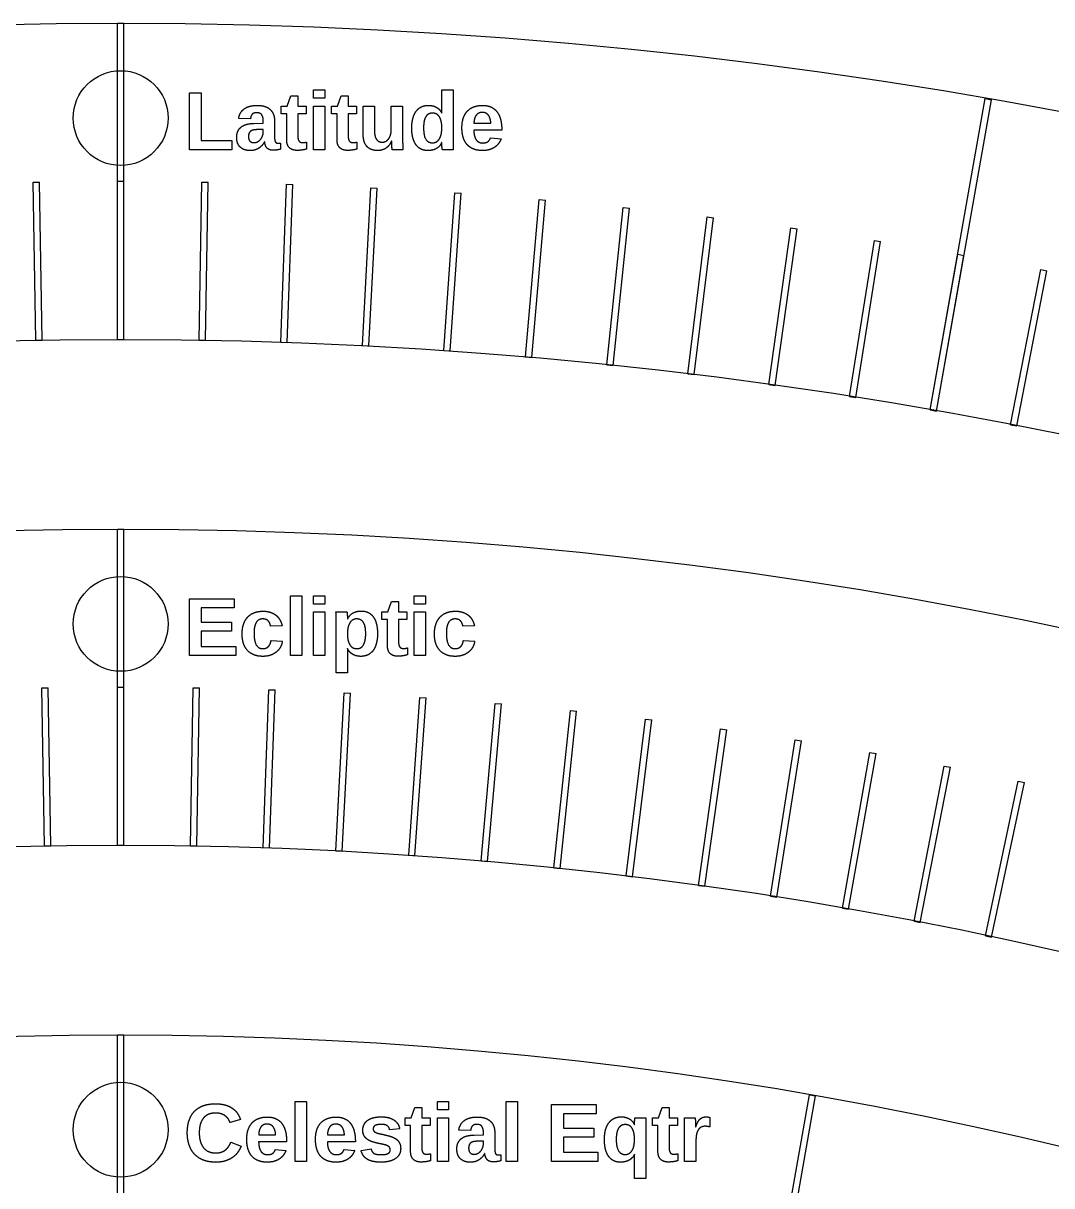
# Model space of a CAD drawing. Header units: millimetres. Extents: x -158 to 158, y -158 to 158.
# Drawn here: x -3.08 to 29.44, y 121.23 to 158 of the extents above; entities that cross this region are included whole.
import ezdxf

# ---------------------------------------------------------------- set-up
doc = ezdxf.new("R2010")
doc.units = ezdxf.units.MM
doc.layers.add('Compound009', color=7, linetype='CONTINUOUS')

msp = doc.modelspace()

# ---------------------------------------------------------------- linework, layer by layer
at = {"layer": 'Compound009'}
for p, q in [((-0.1, 148), (-0.1, 158)), ((-0.1, 158), (0.1, 158)), ((0.1, 148), (0.1, 158)), ((2.17452, 154), (2.17452, 155.794)), ((2.17452, 155.794), (2.55032, 155.794)), ((2.55032, 155.794), (2.55032, 154.288)), ((5.26794, 155.381), (5.38004, 155.707)), ((5.38004, 155.707), (5.60425, 155.707)), ((5.60425, 155.707), (5.60425, 155.381)), ((6.09554, 155.625), (6.09554, 155.891)), ((6.09554, 155.891), (6.4535, 155.891)), ((6.4535, 155.625), (6.09554, 155.625)), ((6.4535, 155.891), (6.4535, 155.625)), ((6.86047, 155.381), (6.97257, 155.707)), ((6.97257, 155.707), (7.19677, 155.707)), ((7.19677, 155.707), (7.19677, 155.381)), ((10.1519, 155.891), (10.5099, 155.891)), ((10.1519, 155.386), (10.1519, 155.891)), ((10.5099, 155.891), (10.5099, 154.301)), ((25.6014, 145.769), (27.3379, 155.617)), ((25.7984, 145.734), (27.5349, 155.582)), ((27.3379, 155.617), (27.5349, 155.582)), ((5.07558, 155.381), (5.26794, 155.381)), ((5.07558, 155.136), (5.07558, 155.381)), ((5.60425, 155.381), (5.86539, 155.381)), ((5.86539, 155.381), (5.86539, 155.136)), ((6.09554, 154), (6.09554, 155.381)), ((6.09554, 155.381), (6.4535, 155.381)), ((6.4535, 155.381), (6.4535, 154)), ((6.66811, 155.381), (6.86047, 155.381)), ((6.66811, 155.136), (6.66811, 155.381)), ((7.19677, 155.381), (7.45792, 155.381)), ((7.45792, 155.381), (7.45792, 155.136)), ((7.66769, 155.381), (8.02565, 155.381)), ((7.66769, 154.503), (7.66769, 155.381)), ((8.02565, 155.381), (8.02565, 154.604)), ((8.55941, 155.381), (8.91737, 155.381)), ((8.55941, 154.638), (8.55941, 155.381)), ((8.91737, 155.381), (8.91737, 154.309)), ((4.10463, 154.973), (3.73138, 154.991)), ((4.21291, 154.832), (4.50972, 154.837)), ((4.50972, 154.837), (4.50972, 154.906)), ((4.86769, 154.908), (4.86769, 154.406)), ((5.25011, 155.136), (5.07558, 155.136)), ((5.25011, 154.324), (5.25011, 155.136)), ((5.60425, 155.136), (5.60425, 154.419)), ((5.86539, 155.136), (5.60425, 155.136)), ((6.84263, 155.136), (6.66811, 155.136)), ((6.84263, 154.324), (6.84263, 155.136)), ((7.19677, 155.136), (7.19677, 154.419)), ((7.45792, 155.136), (7.19677, 155.136)), ((10.1519, 155.159), (10.1545, 155.159)), ((11.1712, 154.842), (11.7062, 154.842)), ((4.50972, 154.638), (4.32628, 154.636)), ((4.50972, 154.568), (4.50972, 154.638)), ((12.0527, 154.62), (11.1687, 154.62)), ((12.0527, 154.63), (12.0527, 154.62)), ((2.55032, 154.288), (3.51338, 154.288)), ((3.51338, 154.288), (3.51338, 154)), ((4.55431, 154.244), (4.54667, 154.244)), ((5.06004, 154.21), (5.06004, 154.016)), ((5.88068, 154.241), (5.88068, 154.021)), ((7.47321, 154.241), (7.47321, 154.021)), ((8.57087, 154.272), (8.5645, 154.272)), ((10.1545, 154.223), (10.1494, 154.223)), ((11.6948, 154.375), (12.0324, 154.346)), ((3.51338, 154), (2.17452, 154)), ((6.4535, 154), (6.09554, 154)), ((8.92756, 154), (8.58616, 154)), ((10.5201, 154), (10.1736, 154)), ((-2.7702, 152.975), (-2.57023, 152.978)), ((-2.68294, 147.976), (-2.7702, 152.975)), ((-2.48297, 147.979), (-2.57023, 152.978)), ((-0.1, 148), (-0.1, 153)), ((-0.1, 153), (0.1, 153)), ((0.1, 148), (0.1, 153)), ((2.48297, 147.979), (2.57023, 152.978)), ((2.57023, 152.978), (2.7702, 152.975)), ((2.68294, 147.976), (2.7702, 152.975)), ((5.06519, 147.913), (5.23968, 152.91)), ((5.23968, 152.91), (5.43956, 152.903)), ((5.26506, 147.906), (5.43956, 152.903)), ((7.64586, 147.802), (7.90754, 152.796)), ((7.84558, 147.792), (8.10726, 152.785)), ((7.90754, 152.796), (8.10726, 152.785)), ((10.2242, 147.646), (10.573, 152.634)), ((10.4237, 147.633), (10.7725, 152.62)), ((10.573, 152.634), (10.7725, 152.62)), ((12.7994, 147.446), (13.2352, 152.427)), ((12.9987, 147.428), (13.4344, 152.409)), ((13.2352, 152.427), (13.4344, 152.409)), ((15.3708, 147.2), (15.8934, 152.172)), ((15.5697, 147.179), (16.0923, 152.151)), ((15.8934, 152.172), (16.0923, 152.151)), ((17.9374, 146.909), (18.5468, 151.872)), ((18.5468, 151.872), (18.7453, 151.847)), ((18.1359, 146.885), (18.7453, 151.847)), ((20.4986, 146.574), (21.1945, 151.525)), ((21.1945, 151.525), (21.3925, 151.497)), ((20.6966, 146.546), (21.3925, 151.497)), ((23.0535, 146.194), (23.8357, 151.132)), ((23.2511, 146.162), (24.0332, 151.101)), ((23.8357, 151.132), (24.0332, 151.101)), ((25.6014, 145.769), (26.4697, 150.693)), ((25.7984, 145.734), (26.6667, 150.658)), ((26.4697, 150.693), (26.6667, 150.658)), ((28.1416, 145.3), (29.0956, 150.208)), ((28.3379, 145.262), (29.2919, 150.17)), ((29.0956, 150.208), (29.2919, 150.17)), ((-2.68294, 147.976), (-2.48297, 147.979)), ((-0.1, 148), (0.1, 148)), ((-0.1, 148), (0.1, 148)), ((2.48297, 147.979), (2.68294, 147.976)), ((5.06519, 147.913), (5.26506, 147.906)), ((7.64586, 147.802), (7.84558, 147.792)), ((10.2242, 147.646), (10.4237, 147.633)), ((12.7994, 147.446), (12.9987, 147.428)), ((15.3708, 147.2), (15.5697, 147.179)), ((17.9374, 146.909), (18.1359, 146.885)), ((20.4986, 146.574), (20.6966, 146.546)), ((23.0535, 146.194), (23.2511, 146.162)), ((25.6014, 145.769), (25.7984, 145.734)), ((25.6014, 145.769), (25.7984, 145.734)), ((28.1416, 145.3), (28.3379, 145.262)), ((-0.1, 132), (-0.1, 142)), ((-0.1, 142), (0.1, 142)), ((0.1, 132), (0.1, 142)), ((2.17452, 138), (2.17452, 139.794)), ((2.17452, 139.794), (3.58599, 139.794)), ((3.58599, 139.794), (3.58599, 139.506)), ((5.37265, 138), (5.37265, 139.891)), ((5.37265, 139.891), (5.73062, 139.891)), ((5.73062, 139.891), (5.73062, 138)), ((6.09554, 139.625), (6.09554, 139.891)), ((6.09554, 139.891), (6.4535, 139.891)), ((6.4535, 139.891), (6.4535, 139.625)), ((9.28059, 139.625), (9.28059, 139.891)), ((9.28059, 139.891), (9.63856, 139.891)), ((9.63856, 139.891), (9.63856, 139.625)), ((2.55032, 139.506), (2.55032, 139.054)), ((3.58599, 139.506), (2.55032, 139.506)), ((6.4535, 139.625), (6.09554, 139.625)), ((6.09554, 138), (6.09554, 139.381)), ((6.09554, 139.381), (6.4535, 139.381)), ((6.4535, 139.381), (6.4535, 138)), ((6.80824, 139.381), (7.15601, 139.381)), ((8.26064, 139.381), (8.45299, 139.381)), ((8.26064, 139.136), (8.26064, 139.381)), ((8.45299, 139.381), (8.5651, 139.707)), ((8.5651, 139.707), (8.7893, 139.707)), ((8.7893, 139.707), (8.7893, 139.381)), ((8.7893, 139.381), (9.05045, 139.381)), ((9.05045, 139.381), (9.05045, 139.136)), ((9.63856, 139.625), (9.28059, 139.625)), ((9.28059, 138), (9.28059, 139.381)), ((9.28059, 139.381), (9.63856, 139.381)), ((9.63856, 139.381), (9.63856, 138)), ((2.55032, 139.054), (3.50828, 139.054)), ((3.50828, 139.054), (3.50828, 138.766)), ((6.81843, 137.456), (6.81843, 139.063)), ((7.1713, 139.154), (7.17639, 139.154)), ((8.43516, 139.136), (8.26064, 139.136)), ((8.43516, 138.324), (8.43516, 139.136)), ((8.7893, 139.136), (8.7893, 138.419)), ((9.05045, 139.136), (8.7893, 139.136)), ((2.55032, 138.766), (2.55032, 138.288)), ((3.50828, 138.766), (2.55032, 138.766)), ((5.10361, 138.942), (4.7431, 138.924)), ((11.1856, 138.942), (10.8251, 138.924)), ((2.55032, 138.288), (3.63822, 138.288)), ((3.63822, 138.288), (3.63822, 138)), ((4.75456, 138.473), (5.1138, 138.456)), ((10.8366, 138.473), (11.1958, 138.456)), ((3.63822, 138), (2.17452, 138)), ((5.73062, 138), (5.37265, 138)), ((6.4535, 138), (6.09554, 138)), ((7.17639, 138.217), (7.16875, 138.217)), ((7.17639, 137.985), (7.17639, 137.456)), ((9.06573, 138.241), (9.06573, 138.021)), ((9.63856, 138), (9.28059, 138)), ((7.17639, 137.456), (6.81843, 137.456)), ((-2.49096, 136.977), (-2.29099, 136.981)), ((-2.4037, 131.978), (-2.49096, 136.977)), ((-2.20373, 131.982), (-2.29099, 136.981)), ((-0.1, 132), (-0.1, 137)), ((-0.1, 137), (0.1, 137)), ((0.1, 132), (0.1, 137)), ((2.20373, 131.982), (2.29099, 136.981)), ((2.29099, 136.981), (2.49096, 136.977)), ((2.4037, 131.978), (2.49096, 136.977)), ((4.50679, 131.923), (4.68129, 136.92)), ((4.68129, 136.92), (4.88117, 136.913)), ((4.70667, 131.916), (4.88117, 136.913)), ((6.80848, 131.824), (7.07016, 136.817)), ((7.00821, 131.814), (7.26989, 136.807)), ((7.07016, 136.817), (7.26989, 136.807)), ((9.1081, 131.685), (9.45688, 136.673)), ((9.30761, 131.671), (9.65639, 136.659)), ((9.45688, 136.673), (9.65639, 136.659)), ((11.4049, 131.506), (11.8407, 136.487)), ((11.6042, 131.489), (12.04, 136.47)), ((11.8407, 136.487), (12.04, 136.47)), ((13.6983, 131.287), (14.2209, 136.26)), ((13.8972, 131.266), (14.4199, 136.239)), ((14.2209, 136.26), (14.4199, 136.239)), ((15.9875, 131.028), (16.5968, 135.991)), ((16.186, 131.004), (16.7954, 135.967)), ((16.5968, 135.991), (16.7954, 135.967)), ((18.2718, 130.729), (18.9677, 135.681)), ((18.4699, 130.701), (19.1657, 135.653)), ((18.9677, 135.681), (19.1657, 135.653)), ((20.5506, 130.391), (21.3328, 135.329)), ((21.3328, 135.329), (21.5303, 135.298)), ((20.7481, 130.359), (21.5303, 135.298)), ((22.8231, 130.012), (23.6913, 134.936)), ((23.02, 129.977), (23.8883, 134.901)), ((23.6913, 134.936), (23.8883, 134.901)), ((25.0886, 129.594), (26.0427, 134.502)), ((25.285, 129.556), (26.239, 134.464)), ((26.0427, 134.502), (26.239, 134.464)), ((27.3465, 129.136), (28.3861, 134.027)), ((27.5422, 129.095), (28.5817, 133.985)), ((28.3861, 134.027), (28.5817, 133.985)), ((-2.4037, 131.978), (-2.20373, 131.982)), ((-0.1, 132), (0.1, 132)), ((-0.1, 132), (0.1, 132)), ((2.20373, 131.982), (2.4037, 131.978)), ((4.50679, 131.923), (4.70667, 131.916)), ((6.80848, 131.824), (7.00821, 131.814)), ((9.1081, 131.685), (9.30761, 131.671)), ((11.4049, 131.506), (11.6042, 131.489)), ((13.6983, 131.287), (13.8972, 131.266)), ((15.9875, 131.028), (16.186, 131.004)), ((18.2718, 130.729), (18.4699, 130.701)), ((20.5506, 130.391), (20.7481, 130.359)), ((22.8231, 130.012), (23.02, 129.977)), ((25.0886, 129.594), (25.285, 129.556)), ((27.3465, 129.136), (27.5422, 129.095)), ((-0.1, 116), (-0.1, 126)), ((-0.1, 126), (0.1, 126)), ((0.1, 116), (0.1, 126)), ((20.0447, 114.255), (21.7812, 124.103)), ((20.2417, 114.22), (21.9782, 124.068)), ((21.7812, 124.103), (21.9782, 124.068)), ((5.51941, 122), (5.51941, 123.891)), ((5.51941, 123.891), (5.87737, 123.891)), ((5.87737, 123.891), (5.87737, 122)), ((9.18675, 123.381), (9.29885, 123.707)), ((9.29885, 123.707), (9.52306, 123.707)), ((9.52306, 123.707), (9.52306, 123.381)), ((10.0144, 123.625), (10.0144, 123.891)), ((10.0144, 123.891), (10.3723, 123.891)), ((10.3723, 123.625), (10.0144, 123.625)), ((10.3723, 123.891), (10.3723, 123.625)), ((12.1885, 122), (12.1885, 123.891)), ((12.1885, 123.891), (12.5464, 123.891)), ((12.5464, 123.891), (12.5464, 122)), ((13.6266, 122), (13.6266, 123.794)), ((13.6266, 123.794), (15.038, 123.794)), ((15.038, 123.794), (15.038, 123.506)), ((17.0081, 123.381), (17.1202, 123.707)), ((17.1202, 123.707), (17.3444, 123.707)), ((17.3444, 123.707), (17.3444, 123.381)), ((3.78981, 123.319), (3.4586, 123.228)), ((8.99439, 123.381), (9.18675, 123.381)), ((8.99439, 123.136), (8.99439, 123.381)), ((9.52306, 123.381), (9.7842, 123.381)), ((9.7842, 123.381), (9.7842, 123.136)), ((10.0144, 122), (10.0144, 123.381)), ((10.0144, 123.381), (10.3723, 123.381)), ((10.3723, 123.381), (10.3723, 122)), ((14.0024, 123.506), (14.0024, 123.054)), ((15.038, 123.506), (14.0024, 123.506)), ((16.2665, 123.381), (16.6104, 123.381)), ((16.8157, 123.381), (17.0081, 123.381)), ((16.8157, 123.136), (16.8157, 123.381)), ((17.3444, 123.381), (17.6055, 123.381)), ((17.6055, 123.381), (17.6055, 123.136)), ((17.8255, 123.381), (18.1669, 123.381)), ((18.6293, 123.389), (18.6293, 123.09)), ((4.36628, 122.842), (4.90132, 122.842)), ((6.54038, 122.842), (7.07541, 122.842)), ((8.82344, 123.033), (8.50624, 123)), ((9.16892, 123.136), (8.99439, 123.136)), ((9.16892, 122.324), (9.16892, 123.136)), ((9.52306, 123.136), (9.52306, 122.419)), ((9.7842, 123.136), (9.52306, 123.136)), ((11.0672, 122.973), (10.6939, 122.991)), ((11.1755, 122.832), (11.4723, 122.837)), ((11.4723, 122.837), (11.4723, 122.906)), ((11.8302, 122.908), (11.8302, 122.406)), ((14.0024, 123.054), (14.9603, 123.054)), ((14.9603, 123.054), (14.9603, 122.766)), ((16.6028, 123.063), (16.6028, 121.456)), ((16.9902, 123.136), (16.8157, 123.136)), ((16.9902, 122.324), (16.9902, 123.136)), ((17.3444, 123.136), (17.3444, 122.419)), ((17.6055, 123.136), (17.3444, 123.136)), ((17.8357, 122), (17.8357, 123.056)), ((18.1834, 123.087), (18.1885, 123.087)), ((3.48535, 122.609), (3.81274, 122.485)), ((5.24781, 122.62), (4.36374, 122.62)), ((5.24781, 122.63), (5.24781, 122.62)), ((7.42191, 122.62), (6.53783, 122.62)), ((7.42191, 122.63), (7.42191, 122.62)), ((11.4723, 122.638), (11.2888, 122.636)), ((11.4723, 122.568), (11.4723, 122.638)), ((14.0024, 122.766), (14.0024, 122.288)), ((14.9603, 122.766), (14.0024, 122.766)), ((18.1936, 122.678), (18.1936, 122)), ((4.88985, 122.375), (5.22743, 122.346)), ((7.06395, 122.375), (7.40153, 122.346)), ((7.60306, 122.344), (7.91771, 122.391)), ((9.79949, 122.241), (9.79949, 122.021)), ((11.5169, 122.244), (11.5092, 122.244)), ((12.0226, 122.21), (12.0226, 122.016)), ((14.0024, 122.288), (15.0903, 122.288)), ((15.0903, 122.288), (15.0903, 122)), ((16.2538, 122.228), (16.2512, 122.228)), ((17.6208, 122.241), (17.6208, 122.021)), ((5.87737, 122), (5.51941, 122)), ((10.3723, 122), (10.0144, 122)), ((12.5464, 122), (12.1885, 122)), ((15.0903, 122), (13.6266, 122)), ((16.2474, 121.456), (16.2474, 122.03)), ((18.1936, 122), (17.8357, 122)), ((16.6028, 121.456), (16.2474, 121.456))]:
    msp.add_line(p, q, dxfattribs=at)
for centre, radius in [((0, 0), 158), ((0, 0), 158), ((0, 155), 1.5), ((0, 0), 148), ((0, 0), 148), ((0, 0), 142), ((0, 0), 142), ((0, 139), 1.5), ((0, 0), 132), ((0, 0), 132), ((0, 0), 126), ((0, 0), 126), ((0, 123), 1.5)]:
    msp.add_circle(centre, radius, dxfattribs=at)
for points, degree in [([(3.78743, 155.157), (3.8282, 155.232), (3.90013, 155.287)], 2), ([(3.90013, 155.287), (3.97214, 155.342), (4.0772, 155.372)], 2), ([(4.0772, 155.372), (4.18234, 155.402), (4.32374, 155.402)], 2), ([(4.32374, 155.402), (4.4524, 155.402), (4.55304, 155.37)], 2), ([(4.55304, 155.37), (4.65367, 155.339), (4.72374, 155.275)], 2), ([(4.72374, 155.275), (4.7938, 155.212), (4.83074, 155.121)], 2), ([(9.2366, 154.974), (9.26786, 155.105), (9.33282, 155.2)], 2), ([(9.33282, 155.2), (9.39779, 155.295), (9.49775, 155.349)], 2), ([(9.49775, 155.349), (9.59779, 155.402), (9.73537, 155.402)], 2), ([(9.73537, 155.402), (9.80289, 155.402), (9.86531, 155.388)], 2), ([(9.86531, 155.388), (9.92773, 155.374), (9.98123, 155.345)], 2), ([(9.98123, 155.345), (10.0347, 155.316), (10.078, 155.27)], 2), ([(10.078, 155.27), (10.1214, 155.224), (10.1519, 155.159)], 2), ([(10.1525, 155.32), (10.1519, 155.386)], 1), ([(10.1532, 155.254), (10.1525, 155.32)], 1), ([(10.1538, 155.197), (10.1532, 155.222), (10.1532, 155.254)], 2), ([(10.1545, 155.159), (10.1545, 155.172), (10.1538, 155.197)], 2), ([(10.8457, 155.026), (10.8986, 155.162), (10.9884, 155.245)], 2), ([(10.9884, 155.245), (11.0782, 155.328), (11.1954, 155.365)], 2), ([(11.1954, 155.365), (11.3126, 155.402), (11.4425, 155.402)], 2), ([(11.4375, 155.179), (11.3827, 155.179), (11.3349, 155.161)], 2), ([(11.626, 155.095), (11.5559, 155.179), (11.4375, 155.179)], 2), ([(11.4425, 155.402), (11.6056, 155.402), (11.7208, 155.346)], 2), ([(11.7208, 155.346), (11.8362, 155.289), (11.9101, 155.187)], 2), ([(11.9101, 155.187), (11.9839, 155.085), (12.0183, 154.944)], 2), ([(3.73138, 154.991), (3.74667, 155.082), (3.78743, 155.157)], 2), ([(4.00144, 154.807), (4.10081, 154.83), (4.21291, 154.832)], 2), ([(4.12688, 155.068), (4.111, 155.03), (4.10463, 154.973)], 2), ([(4.16832, 155.128), (4.14285, 155.106), (4.12688, 155.068)], 2), ([(4.22879, 155.16), (4.1938, 155.151), (4.16832, 155.128)], 2), ([(4.30845, 155.169), (4.26386, 155.169), (4.22879, 155.16)], 2), ([(4.39439, 155.155), (4.35686, 155.169), (4.30845, 155.169)], 2), ([(4.45749, 155.111), (4.43202, 155.142), (4.39439, 155.155)], 2), ([(4.49631, 155.03), (4.48297, 155.079), (4.45749, 155.111)], 2), ([(4.50972, 154.906), (4.50972, 154.98), (4.49631, 155.03)], 2), ([(4.83074, 155.121), (4.86769, 155.029), (4.86769, 154.908)], 2), ([(9.20544, 154.686), (9.20544, 154.843), (9.2366, 154.974)], 2), ([(9.59711, 154.901), (9.57868, 154.812), (9.57868, 154.686)], 2), ([(9.65189, 155.047), (9.61563, 154.99), (9.59711, 154.901)], 2), ([(9.74106, 155.131), (9.68824, 155.104), (9.65189, 155.047)], 2), ([(9.86276, 155.158), (9.79397, 155.158), (9.74106, 155.131)], 2), ([(9.97036, 155.137), (9.91754, 155.158), (9.86276, 155.158)], 2), ([(10.0646, 155.063), (10.0233, 155.116), (9.97036, 155.137)], 2), ([(10.1315, 154.92), (10.1061, 155.01), (10.0646, 155.063)], 2), ([(10.157, 154.695), (10.157, 154.831), (10.1315, 154.92)], 2), ([(10.7929, 154.694), (10.7929, 154.891), (10.8457, 155.026)], 2), ([(11.1954, 154.997), (11.1738, 154.932), (11.1712, 154.842)], 2), ([(11.2521, 155.102), (11.2171, 155.061), (11.1954, 154.997)], 2), ([(11.3349, 155.161), (11.2871, 155.142), (11.2521, 155.102)], 2), ([(11.7062, 154.842), (11.6961, 155.011), (11.626, 155.095)], 2), ([(12.0183, 154.944), (12.0527, 154.802), (12.0527, 154.63)], 2), ([(3.66896, 154.389), (3.66896, 154.512), (3.71159, 154.596)], 2), ([(3.71159, 154.596), (3.75431, 154.679), (3.8282, 154.731)], 2), ([(3.8282, 154.731), (3.90208, 154.783), (4.00144, 154.807)], 2), ([(4.06514, 154.532), (4.04221, 154.49), (4.04221, 154.417)], 2), ([(4.12688, 154.597), (4.08807, 154.575), (4.06514, 154.532)], 2), ([(4.21732, 154.626), (4.16577, 154.619), (4.12688, 154.597)], 2), ([(4.32628, 154.636), (4.26896, 154.633), (4.21732, 154.626)], 2), ([(4.48807, 154.44), (4.50972, 154.503), (4.50972, 154.568)], 2), ([(7.69189, 154.293), (7.66769, 154.391), (7.66769, 154.503)], 2), ([(8.02565, 154.604), (8.02565, 154.523), (8.03839, 154.456)], 2), ([(8.03839, 154.456), (8.05113, 154.389), (8.08042, 154.341)], 2), ([(8.47915, 154.35), (8.51737, 154.403), (8.53834, 154.477)], 2), ([(8.53834, 154.477), (8.55941, 154.55), (8.55941, 154.638)], 2), ([(9.23533, 154.402), (9.20544, 154.532), (9.20544, 154.686)], 2), ([(9.57868, 154.686), (9.57868, 154.217), (9.86021, 154.217)], 2), ([(10.0628, 154.318), (10.1048, 154.373), (10.1309, 154.465)], 2), ([(10.1309, 154.465), (10.157, 154.557), (10.157, 154.695)], 2), ([(10.8375, 154.376), (10.7929, 154.512), (10.7929, 154.694)], 2), ([(11.1687, 154.62), (11.1687, 154.533), (11.1839, 154.458)], 2), ([(11.1839, 154.458), (11.1992, 154.383), (11.2336, 154.329)], 2), ([(3.69826, 154.212), (3.66896, 154.29), (3.66896, 154.389)], 2), ([(3.78234, 154.081), (3.72756, 154.134), (3.69826, 154.212)], 2), ([(3.91541, 154), (3.83711, 154.028), (3.78234, 154.081)], 2), ([(4.04221, 154.417), (4.04221, 154.319), (4.08739, 154.271)], 2), ([(4.08739, 154.271), (4.13265, 154.223), (4.20781, 154.223)], 2), ([(4.20781, 154.223), (4.2766, 154.223), (4.33265, 154.252)], 2), ([(4.33265, 154.252), (4.3887, 154.282), (4.42752, 154.33)], 2), ([(4.54667, 154.244), (4.47533, 154.115), (4.36382, 154.044)], 2), ([(4.42752, 154.33), (4.46641, 154.378), (4.48807, 154.44)], 2), ([(4.63134, 154.049), (4.56705, 154.115), (4.55431, 154.244)], 2), ([(4.86769, 154.406), (4.86769, 154.358), (4.8721, 154.32)], 2), ([(4.8721, 154.32), (4.8766, 154.281), (4.88866, 154.255)], 2), ([(4.88866, 154.255), (4.90081, 154.229), (4.92306, 154.216)], 2), ([(4.92306, 154.216), (4.94539, 154.202), (4.98106, 154.202)], 2), ([(4.98106, 154.202), (5.02183, 154.202), (5.06004, 154.21)], 2), ([(5.33546, 154.064), (5.25011, 154.15), (5.25011, 154.324)], 2), ([(5.60425, 154.419), (5.60425, 154.318), (5.64246, 154.271)], 2), ([(5.64246, 154.271), (5.68068, 154.223), (5.76093, 154.223)], 2), ([(5.76093, 154.223), (5.79406, 154.223), (5.82081, 154.228)], 2), ([(5.82081, 154.228), (5.84756, 154.233), (5.88068, 154.241)], 2), ([(6.92798, 154.064), (6.84263, 154.15), (6.84263, 154.324)], 2), ([(7.19677, 154.419), (7.19677, 154.318), (7.23499, 154.271)], 2), ([(7.23499, 154.271), (7.27321, 154.223), (7.35346, 154.223)], 2), ([(7.35346, 154.223), (7.38658, 154.223), (7.41333, 154.228)], 2), ([(7.41333, 154.228), (7.44008, 154.233), (7.47321, 154.241)], 2), ([(7.77019, 154.125), (7.71609, 154.196), (7.69189, 154.293)], 2), ([(7.911, 154.014), (7.82437, 154.055), (7.77019, 154.125)], 2), ([(8.08042, 154.341), (8.10972, 154.293), (8.15618, 154.266)], 2), ([(8.15618, 154.266), (8.20272, 154.239), (8.27023, 154.239)], 2), ([(8.27023, 154.239), (8.3352, 154.239), (8.38803, 154.268)], 2), ([(8.5645, 154.272), (8.49316, 154.115), (8.38293, 154.044)], 2), ([(8.38803, 154.268), (8.44093, 154.297), (8.47915, 154.35)], 2), ([(8.57274, 154.204), (8.57087, 154.244), (8.57087, 154.272)], 2), ([(8.57656, 154.123), (8.57274, 154.204)], 1), ([(8.58166, 154.049), (8.57851, 154.082), (8.57656, 154.123)], 2), ([(8.91737, 154.309), (8.91737, 154.265), (8.91796, 154.217)], 2), ([(8.91796, 154.217), (8.91864, 154.17), (8.92051, 154.127)], 2), ([(8.92051, 154.127), (8.92246, 154.084), (8.92433, 154.05)], 2), ([(9.32705, 154.175), (9.26531, 154.271), (9.23533, 154.402)], 2), ([(9.48374, 154.026), (9.38887, 154.08), (9.32705, 154.175)], 2), ([(9.86021, 154.217), (9.91372, 154.217), (9.96722, 154.24)], 2), ([(9.96722, 154.24), (10.0207, 154.263), (10.0628, 154.318)], 2), ([(10.1494, 154.223), (10.087, 154.089), (9.97546, 154.031)], 2), ([(10.1563, 154.162), (10.1545, 154.196), (10.1545, 154.223)], 2), ([(10.1614, 154.095), (10.1563, 154.162)], 1), ([(10.1678, 154.036), (10.1647, 154.062), (10.1614, 154.095)], 2), ([(10.5099, 154.301), (10.5099, 154.2), (10.5137, 154.122)], 2), ([(10.5137, 154.122), (10.5175, 154.043), (10.5201, 154)], 2), ([(10.9661, 154.15), (10.882, 154.24), (10.8375, 154.376)], 2), ([(11.1693, 154.017), (11.0502, 154.061), (10.9661, 154.15)], 2), ([(11.2336, 154.329), (11.268, 154.275), (11.3228, 154.243)], 2), ([(11.3228, 154.243), (11.3776, 154.212), (11.4553, 154.212)], 2), ([(11.4553, 154.212), (11.5496, 154.212), (11.6094, 154.252)], 2), ([(11.6094, 154.252), (11.6693, 154.292), (11.6948, 154.375)], 2), ([(11.8578, 154.1), (11.789, 154.045), (11.6865, 154.009)], 2), ([(11.968, 154.221), (11.9266, 154.155), (11.8578, 154.1)], 2), ([(12.0324, 154.346), (12.0094, 154.287), (11.968, 154.221)], 2), ([(4.09316, 153.973), (3.9938, 153.973), (3.91541, 154)], 2), ([(4.36382, 154.044), (4.2524, 153.973), (4.09316, 153.973)], 2), ([(4.83074, 153.983), (4.69571, 153.983), (4.63134, 154.049)], 2), ([(4.89758, 153.986), (4.86896, 153.983), (4.83074, 153.983)], 2), ([(4.95176, 153.992), (4.89758, 153.986)], 1), ([(5.00272, 154.002), (4.95176, 153.992)], 1), ([(5.06004, 154.016), (5.0282, 154.008), (5.00272, 154.002)], 2), ([(5.57877, 153.978), (5.42081, 153.978), (5.33546, 154.064)], 2), ([(5.74055, 153.989), (5.66667, 153.978), (5.57877, 153.978)], 2), ([(5.88068, 154.021), (5.81444, 154), (5.74055, 153.989)], 2), ([(7.1713, 153.978), (7.01333, 153.978), (6.92798, 154.064)], 2), ([(7.33308, 153.989), (7.25919, 153.978), (7.1713, 153.978)], 2), ([(7.47321, 154.021), (7.40696, 154), (7.33308, 153.989)], 2), ([(8.12119, 153.973), (7.99762, 153.973), (7.911, 154.014)], 2), ([(8.38293, 154.044), (8.27278, 153.973), (8.12119, 153.973)], 2), ([(8.58616, 154), (8.58488, 154.015), (8.58166, 154.049)], 2), ([(8.92433, 154.05), (8.92628, 154.017), (8.92756, 154)], 2), ([(9.70862, 153.973), (9.57868, 153.973), (9.48374, 154.026)], 2), ([(9.97546, 154.031), (9.86403, 153.973), (9.70862, 153.973)], 2), ([(10.1736, 154), (10.171, 154.01), (10.1678, 154.036)], 2), ([(11.4375, 153.973), (11.2884, 153.973), (11.1693, 154.017)], 2), ([(11.6865, 154.009), (11.5839, 153.973), (11.4375, 153.973)], 2), ([(4.2214, 139.354), (4.34437, 139.402), (4.50106, 139.402)], 2), ([(4.50106, 139.402), (4.63482, 139.402), (4.7386, 139.367)], 2), ([(4.7386, 139.367), (4.84246, 139.331), (4.91762, 139.269)], 2), ([(6.8152, 139.252), (6.81206, 139.335), (6.80824, 139.381)], 2), ([(7.15601, 139.381), (7.15856, 139.372), (7.1617, 139.346)], 2), ([(7.35473, 139.349), (7.46811, 139.408), (7.61715, 139.408)], 2), ([(7.61715, 139.408), (7.74837, 139.408), (7.84391, 139.354)], 2), ([(10.3034, 139.354), (10.4264, 139.402), (10.5831, 139.402)], 2), ([(10.5831, 139.402), (10.7169, 139.402), (10.8206, 139.367)], 2), ([(10.8206, 139.367), (10.9245, 139.331), (10.9997, 139.269)], 2), ([(3.88577, 138.986), (3.93036, 139.121), (4.01444, 139.213)], 2), ([(4.01444, 139.213), (4.09851, 139.305), (4.2214, 139.354)], 2), ([(4.28323, 139.039), (4.21699, 138.92), (4.21699, 138.695)], 2), ([(4.49342, 139.158), (4.34947, 139.158), (4.28323, 139.039)], 2), ([(4.66667, 139.094), (4.60552, 139.158), (4.49342, 139.158)], 2), ([(4.7431, 138.924), (4.72781, 139.031), (4.66667, 139.094)], 2), ([(4.91762, 139.269), (4.99278, 139.207), (5.03924, 139.123)], 2), ([(5.03924, 139.123), (5.08577, 139.039), (5.10361, 138.942)], 2), ([(6.81843, 139.063), (6.81843, 139.169), (6.8152, 139.252)], 2), ([(7.1617, 139.346), (7.16493, 139.32), (7.16679, 139.287)], 2), ([(7.16679, 139.287), (7.17002, 139.217)], 1), ([(7.17002, 139.217), (7.1713, 139.181), (7.1713, 139.154)], 2), ([(7.17639, 139.154), (7.24136, 139.291), (7.35473, 139.349)], 2), ([(7.26488, 139.059), (7.22352, 139.005), (7.19737, 138.914)], 2), ([(7.35915, 139.135), (7.30633, 139.113), (7.26488, 139.059)], 2), ([(7.46556, 139.158), (7.41206, 139.158), (7.35915, 139.135)], 2), ([(7.6783, 139.044), (7.60696, 139.158), (7.46556, 139.158)], 2), ([(7.74964, 138.694), (7.74964, 138.93), (7.6783, 139.044)], 2), ([(7.84391, 139.354), (7.93945, 139.301), (8.00119, 139.206)], 2), ([(8.00119, 139.206), (8.06301, 139.112), (8.09291, 138.981)], 2), ([(9.96781, 138.986), (10.0124, 139.121), (10.0965, 139.213)], 2), ([(10.0965, 139.213), (10.1806, 139.305), (10.3034, 139.354)], 2), ([(10.3653, 139.039), (10.299, 138.92), (10.299, 138.695)], 2), ([(10.5755, 139.158), (10.4315, 139.158), (10.3653, 139.039)], 2), ([(10.7487, 139.094), (10.6876, 139.158), (10.5755, 139.158)], 2), ([(10.8251, 138.924), (10.8099, 139.031), (10.7487, 139.094)], 2), ([(10.9997, 139.269), (11.0748, 139.207), (11.1213, 139.123)], 2), ([(11.1213, 139.123), (11.1678, 139.039), (11.1856, 138.942)], 2), ([(3.84119, 138.68), (3.84119, 138.852), (3.88577, 138.986)], 2), ([(3.88195, 138.391), (3.84119, 138.522), (3.84119, 138.68)], 2), ([(4.21699, 138.695), (4.21699, 138.217), (4.49851, 138.217)], 2), ([(7.19737, 138.914), (7.1713, 138.823), (7.1713, 138.684)], 2), ([(7.1713, 138.684), (7.1713, 138.549), (7.19677, 138.459)], 2), ([(7.73053, 138.479), (7.74964, 138.569), (7.74964, 138.694)], 2), ([(8.12289, 138.695), (8.12289, 138.538), (8.09163, 138.405)], 2), ([(8.09291, 138.981), (8.12289, 138.85), (8.12289, 138.695)], 2), ([(9.92323, 138.68), (9.92323, 138.852), (9.96781, 138.986)], 2), ([(9.96399, 138.391), (9.92323, 138.522), (9.92323, 138.68)], 2), ([(10.299, 138.695), (10.299, 138.217), (10.5806, 138.217)], 2), ([(4.00425, 138.168), (3.92272, 138.261), (3.88195, 138.391)], 2), ([(4.49851, 138.217), (4.60042, 138.217), (4.66921, 138.282)], 2), ([(4.66921, 138.282), (4.738, 138.346), (4.75456, 138.473)], 2), ([(5.0558, 138.274), (5.01062, 138.187), (4.9335, 138.12)], 2), ([(5.1138, 138.456), (5.10106, 138.361), (5.0558, 138.274)], 2), ([(7.19677, 138.459), (7.22225, 138.369), (7.26361, 138.315)], 2), ([(7.26361, 138.315), (7.30505, 138.262), (7.35728, 138.24)], 2), ([(7.58531, 138.245), (7.63881, 138.272), (7.67507, 138.33)], 2), ([(7.67507, 138.33), (7.71142, 138.388), (7.73053, 138.479)], 2), ([(8.09163, 138.405), (8.06047, 138.273), (7.9955, 138.177)], 2), ([(8.52051, 138.064), (8.43516, 138.15), (8.43516, 138.324)], 2), ([(8.7893, 138.419), (8.7893, 138.318), (8.82752, 138.271)], 2), ([(8.82752, 138.271), (8.86573, 138.223), (8.94599, 138.223)], 2), ([(10.0863, 138.168), (10.0048, 138.261), (9.96399, 138.391)], 2), ([(10.5806, 138.217), (10.6825, 138.217), (10.7513, 138.282)], 2), ([(10.7513, 138.282), (10.82, 138.346), (10.8366, 138.473)], 2), ([(11.1378, 138.274), (11.0927, 138.187), (11.0155, 138.12)], 2), ([(11.1958, 138.456), (11.1831, 138.361), (11.1378, 138.274)], 2), ([(4.20866, 138.024), (4.08577, 138.075), (4.00425, 138.168)], 2), ([(4.49597, 137.973), (4.33163, 137.973), (4.20866, 138.024)], 2), ([(4.74692, 138.013), (4.63737, 137.973), (4.49597, 137.973)], 2), ([(4.9335, 138.12), (4.85648, 138.053), (4.74692, 138.013)], 2), ([(7.16875, 138.217), (7.17002, 138.211), (7.1713, 138.186)], 2), ([(7.1713, 138.186), (7.17257, 138.16), (7.17384, 138.126)], 2), ([(7.17384, 138.126), (7.17571, 138.055)], 1), ([(7.17571, 138.055), (7.17639, 138.017), (7.17639, 137.985)], 2), ([(7.25597, 138.102), (7.20951, 138.149), (7.17639, 138.217)], 2), ([(7.35728, 138.027), (7.30251, 138.056), (7.25597, 138.102)], 2), ([(7.35728, 138.24), (7.40951, 138.217), (7.46301, 138.217)], 2), ([(7.47253, 137.986), (7.41206, 137.998), (7.35728, 138.027)], 2), ([(7.46301, 138.217), (7.5318, 138.217), (7.58531, 138.245)], 2), ([(7.59423, 137.973), (7.53308, 137.973), (7.47253, 137.986)], 2), ([(7.83049, 138.027), (7.73053, 137.973), (7.59423, 137.973)], 2), ([(7.9955, 138.177), (7.93053, 138.081), (7.83049, 138.027)], 2), ([(8.76382, 137.978), (8.60586, 137.978), (8.52051, 138.064)], 2), ([(8.92561, 137.989), (8.85172, 137.978), (8.76382, 137.978)], 2), ([(9.06573, 138.021), (8.99949, 138), (8.92561, 137.989)], 2), ([(8.94599, 138.223), (8.97911, 138.223), (9.00586, 138.228)], 2), ([(9.00586, 138.228), (9.03261, 138.233), (9.06573, 138.241)], 2), ([(10.2907, 138.024), (10.1678, 138.075), (10.0863, 138.168)], 2), ([(10.578, 137.973), (10.4137, 137.973), (10.2907, 138.024)], 2), ([(10.829, 138.013), (10.7194, 137.973), (10.578, 137.973)], 2), ([(11.0155, 138.12), (10.9385, 138.053), (10.829, 138.013)], 2), ([(2.1611, 123.284), (2.21529, 123.454), (2.32484, 123.573)], 2), ([(2.32484, 123.573), (2.43439, 123.692), (2.60187, 123.756)], 2), ([(2.60187, 123.756), (2.76943, 123.821), (2.99618, 123.821)], 2), ([(2.99618, 123.821), (3.17197, 123.821), (3.30378, 123.784)], 2), ([(3.30378, 123.784), (3.43567, 123.747), (3.5318, 123.679)], 2), ([(3.5318, 123.679), (3.62803, 123.612), (3.69104, 123.521)], 2), ([(2.10701, 122.904), (2.10701, 123.115), (2.1611, 123.284)], 2), ([(2.60824, 123.357), (2.54522, 123.275), (2.51524, 123.161)], 2), ([(2.76943, 123.483), (2.67134, 123.439), (2.60824, 123.357)], 2), ([(3.00382, 123.527), (2.86752, 123.527), (2.76943, 123.483)], 2), ([(3.17707, 123.502), (3.10064, 123.527), (3.00382, 123.527)], 2), ([(3.31015, 123.435), (3.2535, 123.477), (3.17707, 123.502)], 2), ([(3.40382, 123.34), (3.36688, 123.394), (3.31015, 123.435)], 2), ([(3.4586, 123.228), (3.44076, 123.287), (3.40382, 123.34)], 2), ([(3.69104, 123.521), (3.75414, 123.429), (3.78981, 123.319)], 2), ([(4.04076, 123.026), (4.09367, 123.162), (4.18344, 123.245)], 2), ([(4.18344, 123.245), (4.27329, 123.328), (4.39049, 123.365)], 2), ([(4.39049, 123.365), (4.50769, 123.402), (4.63762, 123.402)], 2), ([(4.63762, 123.402), (4.80068, 123.402), (4.91592, 123.346)], 2), ([(4.91592, 123.346), (5.03125, 123.289), (5.10514, 123.187)], 2), ([(5.10514, 123.187), (5.17902, 123.085), (5.21342, 122.944)], 2), ([(6.21486, 123.026), (6.26777, 123.162), (6.35754, 123.245)], 2), ([(6.35754, 123.245), (6.44739, 123.328), (6.56459, 123.365)], 2), ([(6.56459, 123.365), (6.68178, 123.402), (6.81172, 123.402)], 2), ([(6.81172, 123.402), (6.97478, 123.402), (7.09002, 123.346)], 2), ([(7.09002, 123.346), (7.20535, 123.289), (7.27924, 123.187)], 2), ([(7.27924, 123.187), (7.35312, 123.085), (7.38752, 122.944)], 2), ([(7.69605, 123.164), (7.73427, 123.242), (7.80815, 123.296)], 2), ([(7.80815, 123.296), (7.88204, 123.35), (7.99091, 123.379)], 2), ([(7.99091, 123.379), (8.09987, 123.408), (8.24127, 123.408)], 2), ([(8.24127, 123.408), (8.35338, 123.408), (8.45019, 123.387)], 2), ([(8.45019, 123.387), (8.54701, 123.365), (8.62344, 123.32)], 2), ([(8.62344, 123.32), (8.69987, 123.274), (8.75142, 123.204)], 2), ([(8.75142, 123.204), (8.80306, 123.133), (8.82344, 123.033)], 2), ([(10.75, 123.157), (10.7907, 123.232), (10.8627, 123.287)], 2), ([(10.8627, 123.287), (10.9347, 123.342), (11.0397, 123.372)], 2), ([(11.0397, 123.372), (11.1449, 123.402), (11.2863, 123.402)], 2), ([(11.2863, 123.402), (11.4149, 123.402), (11.5156, 123.37)], 2), ([(11.5156, 123.37), (11.6162, 123.339), (11.6863, 123.275)], 2), ([(11.6863, 123.275), (11.7563, 123.212), (11.7933, 123.121)], 2), ([(15.3302, 122.978), (15.362, 123.11), (15.4276, 123.205)], 2), ([(15.4276, 123.205), (15.4932, 123.3), (15.5932, 123.354)], 2), ([(15.5932, 123.354), (15.6932, 123.408), (15.8308, 123.408)], 2), ([(15.8308, 123.408), (15.9684, 123.408), (16.0773, 123.349)], 2), ([(16.0773, 123.349), (16.1862, 123.291), (16.2474, 123.159)], 2), ([(16.2474, 123.159), (16.2474, 123.186), (16.2493, 123.221)], 2), ([(16.2493, 123.221), (16.2544, 123.288)], 1), ([(16.2544, 123.288), (16.2576, 123.321), (16.2607, 123.346)], 2), ([(16.2607, 123.346), (16.2639, 123.372), (16.2665, 123.381)], 2), ([(16.6054, 123.252), (16.6028, 123.169), (16.6028, 123.063)], 2), ([(16.6104, 123.381), (16.6079, 123.335), (16.6054, 123.252)], 2), ([(17.8293, 123.328), (17.828, 123.364), (17.8255, 123.381)], 2), ([(17.8324, 123.246), (17.8306, 123.291), (17.8293, 123.328)], 2), ([(17.835, 123.151), (17.8344, 123.201), (17.8324, 123.246)], 2), ([(18.1669, 123.381), (18.1694, 123.365), (18.172, 123.328)], 2), ([(18.172, 123.328), (18.1745, 123.29), (18.1771, 123.246)], 2), ([(18.1771, 123.246), (18.1815, 123.157)], 1), ([(18.1885, 123.087), (18.2153, 123.162), (18.242, 123.221)], 2), ([(18.242, 123.221), (18.2688, 123.28), (18.3051, 123.322)], 2), ([(18.3051, 123.322), (18.3414, 123.363), (18.3924, 123.385)], 2), ([(18.3924, 123.385), (18.4433, 123.408), (18.5185, 123.408)], 2), ([(18.5185, 123.408), (18.5503, 123.408), (18.5815, 123.402)], 2), ([(18.5815, 123.402), (18.6127, 123.396), (18.6293, 123.389)], 2), ([(2.1611, 122.531), (2.10701, 122.702), (2.10701, 122.904)], 2), ([(2.51524, 123.161), (2.48535, 123.046), (2.48535, 122.904)], 2), ([(2.48535, 122.904), (2.48535, 122.764), (2.51524, 122.647)], 2), ([(3.98794, 122.694), (3.98794, 122.891), (4.04076, 123.026)], 2), ([(4.39049, 122.997), (4.36883, 122.932), (4.36628, 122.842)], 2), ([(4.44713, 123.102), (4.41214, 123.061), (4.39049, 122.997)], 2), ([(4.52994, 123.161), (4.48221, 123.142), (4.44713, 123.102)], 2), ([(4.63253, 123.179), (4.57775, 123.179), (4.52994, 123.161)], 2), ([(4.82106, 123.095), (4.751, 123.179), (4.63253, 123.179)], 2), ([(4.90132, 122.842), (4.89113, 123.011), (4.82106, 123.095)], 2), ([(5.21342, 122.944), (5.24781, 122.802), (5.24781, 122.63)], 2), ([(6.16204, 122.694), (6.16204, 122.891), (6.21486, 123.026)], 2), ([(6.56459, 122.997), (6.54293, 122.932), (6.54038, 122.842)], 2), ([(6.62123, 123.102), (6.58624, 123.061), (6.56459, 122.997)], 2), ([(6.70403, 123.161), (6.65631, 123.142), (6.62123, 123.102)], 2), ([(6.80662, 123.179), (6.75185, 123.179), (6.70403, 123.161)], 2), ([(6.99516, 123.095), (6.9251, 123.179), (6.80662, 123.179)], 2), ([(7.07541, 122.842), (7.06522, 123.011), (6.99516, 123.095)], 2), ([(7.38752, 122.944), (7.42191, 122.802), (7.42191, 122.63)], 2), ([(7.65783, 122.989), (7.65783, 123.087), (7.69605, 123.164)], 2), ([(7.6986, 122.809), (7.65783, 122.88), (7.65783, 122.989)], 2), ([(8.05019, 123.136), (7.9865, 123.104), (7.9865, 123.027)], 2), ([(7.9865, 123.027), (7.9865, 122.98), (8.01257, 122.952)], 2), ([(8.01257, 122.952), (8.03873, 122.923), (8.08645, 122.905)], 2), ([(8.24127, 123.169), (8.11389, 123.169), (8.05019, 123.136)], 2), ([(8.08645, 122.905), (8.13427, 122.886), (8.19983, 122.873)], 2), ([(8.19983, 122.873), (8.26548, 122.86), (8.34318, 122.84)], 2), ([(8.33936, 123.161), (8.29478, 123.169), (8.24127, 123.169)], 2), ([(8.41766, 123.135), (8.38395, 123.154), (8.33936, 123.161)], 2), ([(8.34318, 122.84), (8.43873, 122.82), (8.53104, 122.792)], 2), ([(8.47439, 123.083), (8.45146, 123.116), (8.41766, 123.135)], 2), ([(8.50624, 123), (8.49732, 123.05), (8.47439, 123.083)], 2), ([(10.6939, 122.991), (10.7092, 123.082), (10.75, 123.157)], 2), ([(10.964, 122.807), (11.0634, 122.83), (11.1755, 122.832)], 2), ([(11.0894, 123.068), (11.0735, 123.03), (11.0672, 122.973)], 2), ([(11.1309, 123.128), (11.1054, 123.106), (11.0894, 123.068)], 2), ([(11.1913, 123.16), (11.1563, 123.151), (11.1309, 123.128)], 2), ([(11.271, 123.169), (11.2264, 123.169), (11.1913, 123.16)], 2), ([(11.3569, 123.155), (11.3194, 123.169), (11.271, 123.169)], 2), ([(11.42, 123.111), (11.3946, 123.142), (11.3569, 123.155)], 2), ([(11.4589, 123.03), (11.4455, 123.079), (11.42, 123.111)], 2), ([(11.4723, 122.906), (11.4723, 122.98), (11.4589, 123.03)], 2), ([(11.7933, 123.121), (11.8302, 123.029), (11.8302, 122.908)], 2), ([(15.2983, 122.688), (15.2983, 122.846), (15.3302, 122.978)], 2), ([(15.6907, 122.904), (15.6716, 122.815), (15.6716, 122.689)], 2), ([(15.7468, 123.052), (15.7098, 122.994), (15.6907, 122.904)], 2), ([(15.8365, 123.136), (15.7837, 123.109), (15.7468, 123.052)], 2), ([(15.9582, 123.163), (15.8894, 123.163), (15.8365, 123.136)], 2), ([(16.0645, 123.142), (16.0117, 123.163), (15.9582, 123.163)], 2), ([(16.1582, 123.068), (16.1175, 123.121), (16.0645, 123.142)], 2), ([(16.2245, 122.925), (16.199, 123.015), (16.1582, 123.068)], 2), ([(16.2499, 122.697), (16.2499, 122.835), (16.2245, 122.925)], 2), ([(17.8357, 123.056), (17.8357, 123.101), (17.835, 123.151)], 2), ([(18.1815, 123.157), (18.1834, 123.113), (18.1834, 123.087)], 2), ([(18.2681, 123), (18.1936, 122.892), (18.1936, 122.678)], 2), ([(18.4764, 123.109), (18.3427, 123.109), (18.2681, 123)], 2), ([(18.5598, 123.103), (18.5248, 123.109), (18.4764, 123.109)], 2), ([(18.6293, 123.09), (18.5598, 123.103)], 1), ([(2.32671, 122.236), (2.21529, 122.36), (2.1611, 122.531)], 2), ([(2.51524, 122.647), (2.54522, 122.53), (2.60892, 122.445)], 2), ([(3.32926, 122.375), (3.38599, 122.424), (3.42352, 122.485)], 2), ([(3.42352, 122.485), (3.46115, 122.546), (3.48535, 122.609)], 2), ([(3.81274, 122.485), (3.77325, 122.389), (3.70955, 122.296)], 2), ([(4.03253, 122.376), (3.98794, 122.512), (3.98794, 122.694)], 2), ([(4.36374, 122.62), (4.36374, 122.533), (4.37902, 122.458)], 2), ([(4.37902, 122.458), (4.39431, 122.383), (4.4287, 122.329)], 2), ([(6.20662, 122.376), (6.16204, 122.512), (6.16204, 122.694)], 2), ([(6.53783, 122.62), (6.53783, 122.533), (6.55312, 122.458)], 2), ([(6.55312, 122.458), (6.56841, 122.383), (6.6028, 122.329)], 2), ([(7.80561, 122.692), (7.73936, 122.738), (7.6986, 122.809)], 2), ([(7.95592, 122.619), (7.87185, 122.646), (7.80561, 122.692)], 2), ([(8.12662, 122.573), (8.04, 122.593), (7.95592, 122.619)], 2), ([(8.28263, 122.54), (8.20943, 122.554), (8.12662, 122.573)], 2), ([(8.41002, 122.505), (8.35592, 122.525), (8.28263, 122.54)], 2), ([(8.49537, 122.454), (8.4642, 122.485), (8.41002, 122.505)], 2), ([(8.52662, 122.369), (8.52662, 122.423), (8.49537, 122.454)], 2), ([(8.53104, 122.792), (8.62344, 122.765), (8.69537, 122.717)], 2), ([(8.69537, 122.717), (8.76739, 122.669), (8.8113, 122.594)], 2), ([(8.8113, 122.594), (8.85529, 122.518), (8.85529, 122.402)], 2), ([(10.6315, 122.389), (10.6315, 122.512), (10.6741, 122.596)], 2), ([(10.6741, 122.596), (10.7169, 122.679), (10.7907, 122.731)], 2), ([(10.7907, 122.731), (10.8646, 122.783), (10.964, 122.807)], 2), ([(11.0277, 122.532), (11.0048, 122.49), (11.0048, 122.417)], 2), ([(11.0894, 122.597), (11.0506, 122.575), (11.0277, 122.532)], 2), ([(11.1799, 122.626), (11.1283, 122.619), (11.0894, 122.597)], 2), ([(11.2888, 122.636), (11.2315, 122.633), (11.1799, 122.626)], 2), ([(11.4506, 122.44), (11.4723, 122.503), (11.4723, 122.568)], 2), ([(15.3282, 122.403), (15.2983, 122.534), (15.2983, 122.688)], 2), ([(15.6716, 122.689), (15.6716, 122.217), (15.9557, 122.217)], 2), ([(16.1569, 122.319), (16.199, 122.374), (16.2245, 122.466)], 2), ([(16.2245, 122.466), (16.2499, 122.558), (16.2499, 122.697)], 2), ([(2.60892, 122.042), (2.43822, 122.112), (2.32671, 122.236)], 2), ([(2.60892, 122.445), (2.67261, 122.361), (2.77257, 122.314)], 2), ([(2.77257, 122.314), (2.87261, 122.266), (3.01274, 122.266)], 2), ([(3.01274, 122.266), (3.11847, 122.266), (3.1955, 122.296)], 2), ([(3.1955, 122.296), (3.27261, 122.326), (3.32926, 122.375)], 2), ([(3.55032, 122.132), (3.45478, 122.061), (3.32289, 122.017)], 2), ([(3.70955, 122.296), (3.64586, 122.203), (3.55032, 122.132)], 2), ([(4.16119, 122.15), (4.07711, 122.24), (4.03253, 122.376)], 2), ([(4.36433, 122.017), (4.24527, 122.061), (4.16119, 122.15)], 2), ([(4.4287, 122.329), (4.4631, 122.275), (4.51788, 122.243)], 2), ([(4.51788, 122.243), (4.57265, 122.212), (4.65036, 122.212)], 2), ([(4.65036, 122.212), (4.74463, 122.212), (4.8045, 122.252)], 2), ([(4.8045, 122.252), (4.86437, 122.292), (4.88985, 122.375)], 2), ([(5.05291, 122.1), (4.98412, 122.045), (4.88153, 122.009)], 2), ([(5.16306, 122.221), (5.1217, 122.155), (5.05291, 122.1)], 2), ([(5.22743, 122.346), (5.2045, 122.287), (5.16306, 122.221)], 2), ([(6.33529, 122.15), (6.25121, 122.24), (6.20662, 122.376)], 2), ([(6.53843, 122.017), (6.41936, 122.061), (6.33529, 122.15)], 2), ([(6.6028, 122.329), (6.6372, 122.275), (6.69197, 122.243)], 2), ([(6.69197, 122.243), (6.74675, 122.212), (6.82446, 122.212)], 2), ([(6.82446, 122.212), (6.91873, 122.212), (6.9786, 122.252)], 2), ([(6.9786, 122.252), (7.03847, 122.292), (7.06395, 122.375)], 2), ([(7.22701, 122.1), (7.15822, 122.045), (7.05563, 122.009)], 2), ([(7.33715, 122.221), (7.2958, 122.155), (7.22701, 122.1)], 2), ([(7.40153, 122.346), (7.3786, 122.287), (7.33715, 122.221)], 2), ([(7.68331, 122.17), (7.62981, 122.24), (7.60306, 122.344)], 2), ([(7.81639, 122.055), (7.73682, 122.1), (7.68331, 122.17)], 2), ([(7.91771, 122.391), (7.93299, 122.334), (7.95975, 122.298)], 2), ([(7.95975, 122.298), (7.9865, 122.263), (8.02599, 122.244)], 2), ([(8.02599, 122.244), (8.06548, 122.225), (8.1183, 122.218)], 2), ([(8.1183, 122.218), (8.17121, 122.212), (8.23873, 122.212)], 2), ([(8.23873, 122.212), (8.29987, 122.212), (8.3527, 122.219)], 2), ([(8.3527, 122.219), (8.40561, 122.226), (8.44442, 122.243)], 2), ([(8.44442, 122.243), (8.48331, 122.26), (8.50497, 122.291)], 2), ([(8.6935, 122.088), (8.61452, 122.033), (8.49987, 122.003)], 2), ([(8.50497, 122.291), (8.52662, 122.322), (8.52662, 122.369)], 2), ([(8.81384, 122.223), (8.77248, 122.144), (8.6935, 122.088)], 2), ([(8.85529, 122.402), (8.85529, 122.303), (8.81384, 122.223)], 2), ([(9.25427, 122.064), (9.16892, 122.15), (9.16892, 122.324)], 2), ([(9.52306, 122.419), (9.52306, 122.318), (9.56127, 122.271)], 2), ([(9.56127, 122.271), (9.59949, 122.223), (9.67975, 122.223)], 2), ([(9.67975, 122.223), (9.71287, 122.223), (9.73962, 122.228)], 2), ([(9.73962, 122.228), (9.76637, 122.233), (9.79949, 122.241)], 2), ([(10.6608, 122.212), (10.6315, 122.29), (10.6315, 122.389)], 2), ([(10.7449, 122.081), (10.6901, 122.134), (10.6608, 122.212)], 2), ([(11.0048, 122.417), (11.0048, 122.319), (11.0499, 122.271)], 2), ([(11.0499, 122.271), (11.0952, 122.223), (11.1704, 122.223)], 2), ([(11.1704, 122.223), (11.2392, 122.223), (11.2952, 122.252)], 2), ([(11.2952, 122.252), (11.3513, 122.282), (11.3901, 122.33)], 2), ([(11.5092, 122.244), (11.4379, 122.115), (11.3264, 122.044)], 2), ([(11.3901, 122.33), (11.429, 122.378), (11.4506, 122.44)], 2), ([(11.5939, 122.049), (11.5296, 122.115), (11.5169, 122.244)], 2), ([(11.8302, 122.406), (11.8302, 122.358), (11.8346, 122.32)], 2), ([(11.8346, 122.32), (11.8392, 122.281), (11.8512, 122.255)], 2), ([(11.8512, 122.255), (11.8634, 122.229), (11.8856, 122.216)], 2), ([(11.8856, 122.216), (11.9079, 122.202), (11.9436, 122.202)], 2), ([(11.9436, 122.202), (11.9844, 122.202), (12.0226, 122.21)], 2), ([(15.42, 122.176), (15.3582, 122.272), (15.3282, 122.403)], 2), ([(15.5766, 122.026), (15.4818, 122.08), (15.42, 122.176)], 2), ([(15.9557, 122.217), (16.0092, 122.217), (16.062, 122.24)], 2), ([(16.062, 122.24), (16.1149, 122.264), (16.1569, 122.319)], 2), ([(16.2512, 122.228), (16.1888, 122.094), (16.0729, 122.033)], 2), ([(16.2474, 122.03), (16.2487, 122.1)], 1), ([(16.2487, 122.1), (16.2499, 122.135), (16.2512, 122.164)], 2), ([(16.2512, 122.164), (16.2538, 122.228)], 1), ([(17.0756, 122.064), (16.9902, 122.15), (16.9902, 122.324)], 2), ([(17.3444, 122.419), (17.3444, 122.318), (17.3826, 122.271)], 2), ([(17.3826, 122.271), (17.4208, 122.223), (17.5011, 122.223)], 2), ([(17.5011, 122.223), (17.5342, 122.223), (17.5609, 122.228)], 2), ([(17.5609, 122.228), (17.5877, 122.233), (17.6208, 122.241)], 2), ([(3.01274, 121.973), (2.77962, 121.973), (2.60892, 122.042)], 2), ([(3.32289, 122.017), (3.19108, 121.973), (3.01274, 121.973)], 2), ([(4.63253, 121.973), (4.48348, 121.973), (4.36433, 122.017)], 2), ([(4.88153, 122.009), (4.77902, 121.973), (4.63253, 121.973)], 2), ([(6.80662, 121.973), (6.65758, 121.973), (6.53843, 122.017)], 2), ([(7.05563, 122.009), (6.95312, 121.973), (6.80662, 121.973)], 2), ([(8.00178, 121.992), (7.89605, 122.011), (7.81639, 122.055)], 2), ([(8.23873, 121.973), (8.10752, 121.973), (8.00178, 121.992)], 2), ([(8.49987, 122.003), (8.38522, 121.973), (8.23873, 121.973)], 2), ([(9.49758, 121.978), (9.33962, 121.978), (9.25427, 122.064)], 2), ([(9.65936, 121.989), (9.58548, 121.978), (9.49758, 121.978)], 2), ([(9.79949, 122.021), (9.73325, 122), (9.65936, 121.989)], 2), ([(10.878, 122), (10.7997, 122.028), (10.7449, 122.081)], 2), ([(11.0557, 121.973), (10.9563, 121.973), (10.878, 122)], 2), ([(11.3264, 122.044), (11.2149, 121.973), (11.0557, 121.973)], 2), ([(11.7933, 121.983), (11.6583, 121.983), (11.5939, 122.049)], 2), ([(11.8601, 121.986), (11.8315, 121.983), (11.7933, 121.983)], 2), ([(11.9143, 121.992), (11.8601, 121.986)], 1), ([(11.9653, 122.002), (11.9143, 121.992)], 1), ([(12.0226, 122.016), (11.9907, 122.008), (11.9653, 122.002)], 2), ([(15.8015, 121.973), (15.6716, 121.973), (15.5766, 122.026)], 2), ([(16.0729, 122.033), (15.9569, 121.973), (15.8015, 121.973)], 2), ([(17.3189, 121.978), (17.1609, 121.978), (17.0756, 122.064)], 2), ([(17.4807, 121.989), (17.4068, 121.978), (17.3189, 121.978)], 2), ([(17.6208, 122.021), (17.5546, 122), (17.4807, 121.989)], 2)]:
    msp.add_open_spline(points, degree=degree, dxfattribs=at)

doc.saveas('drawing.dxf')
